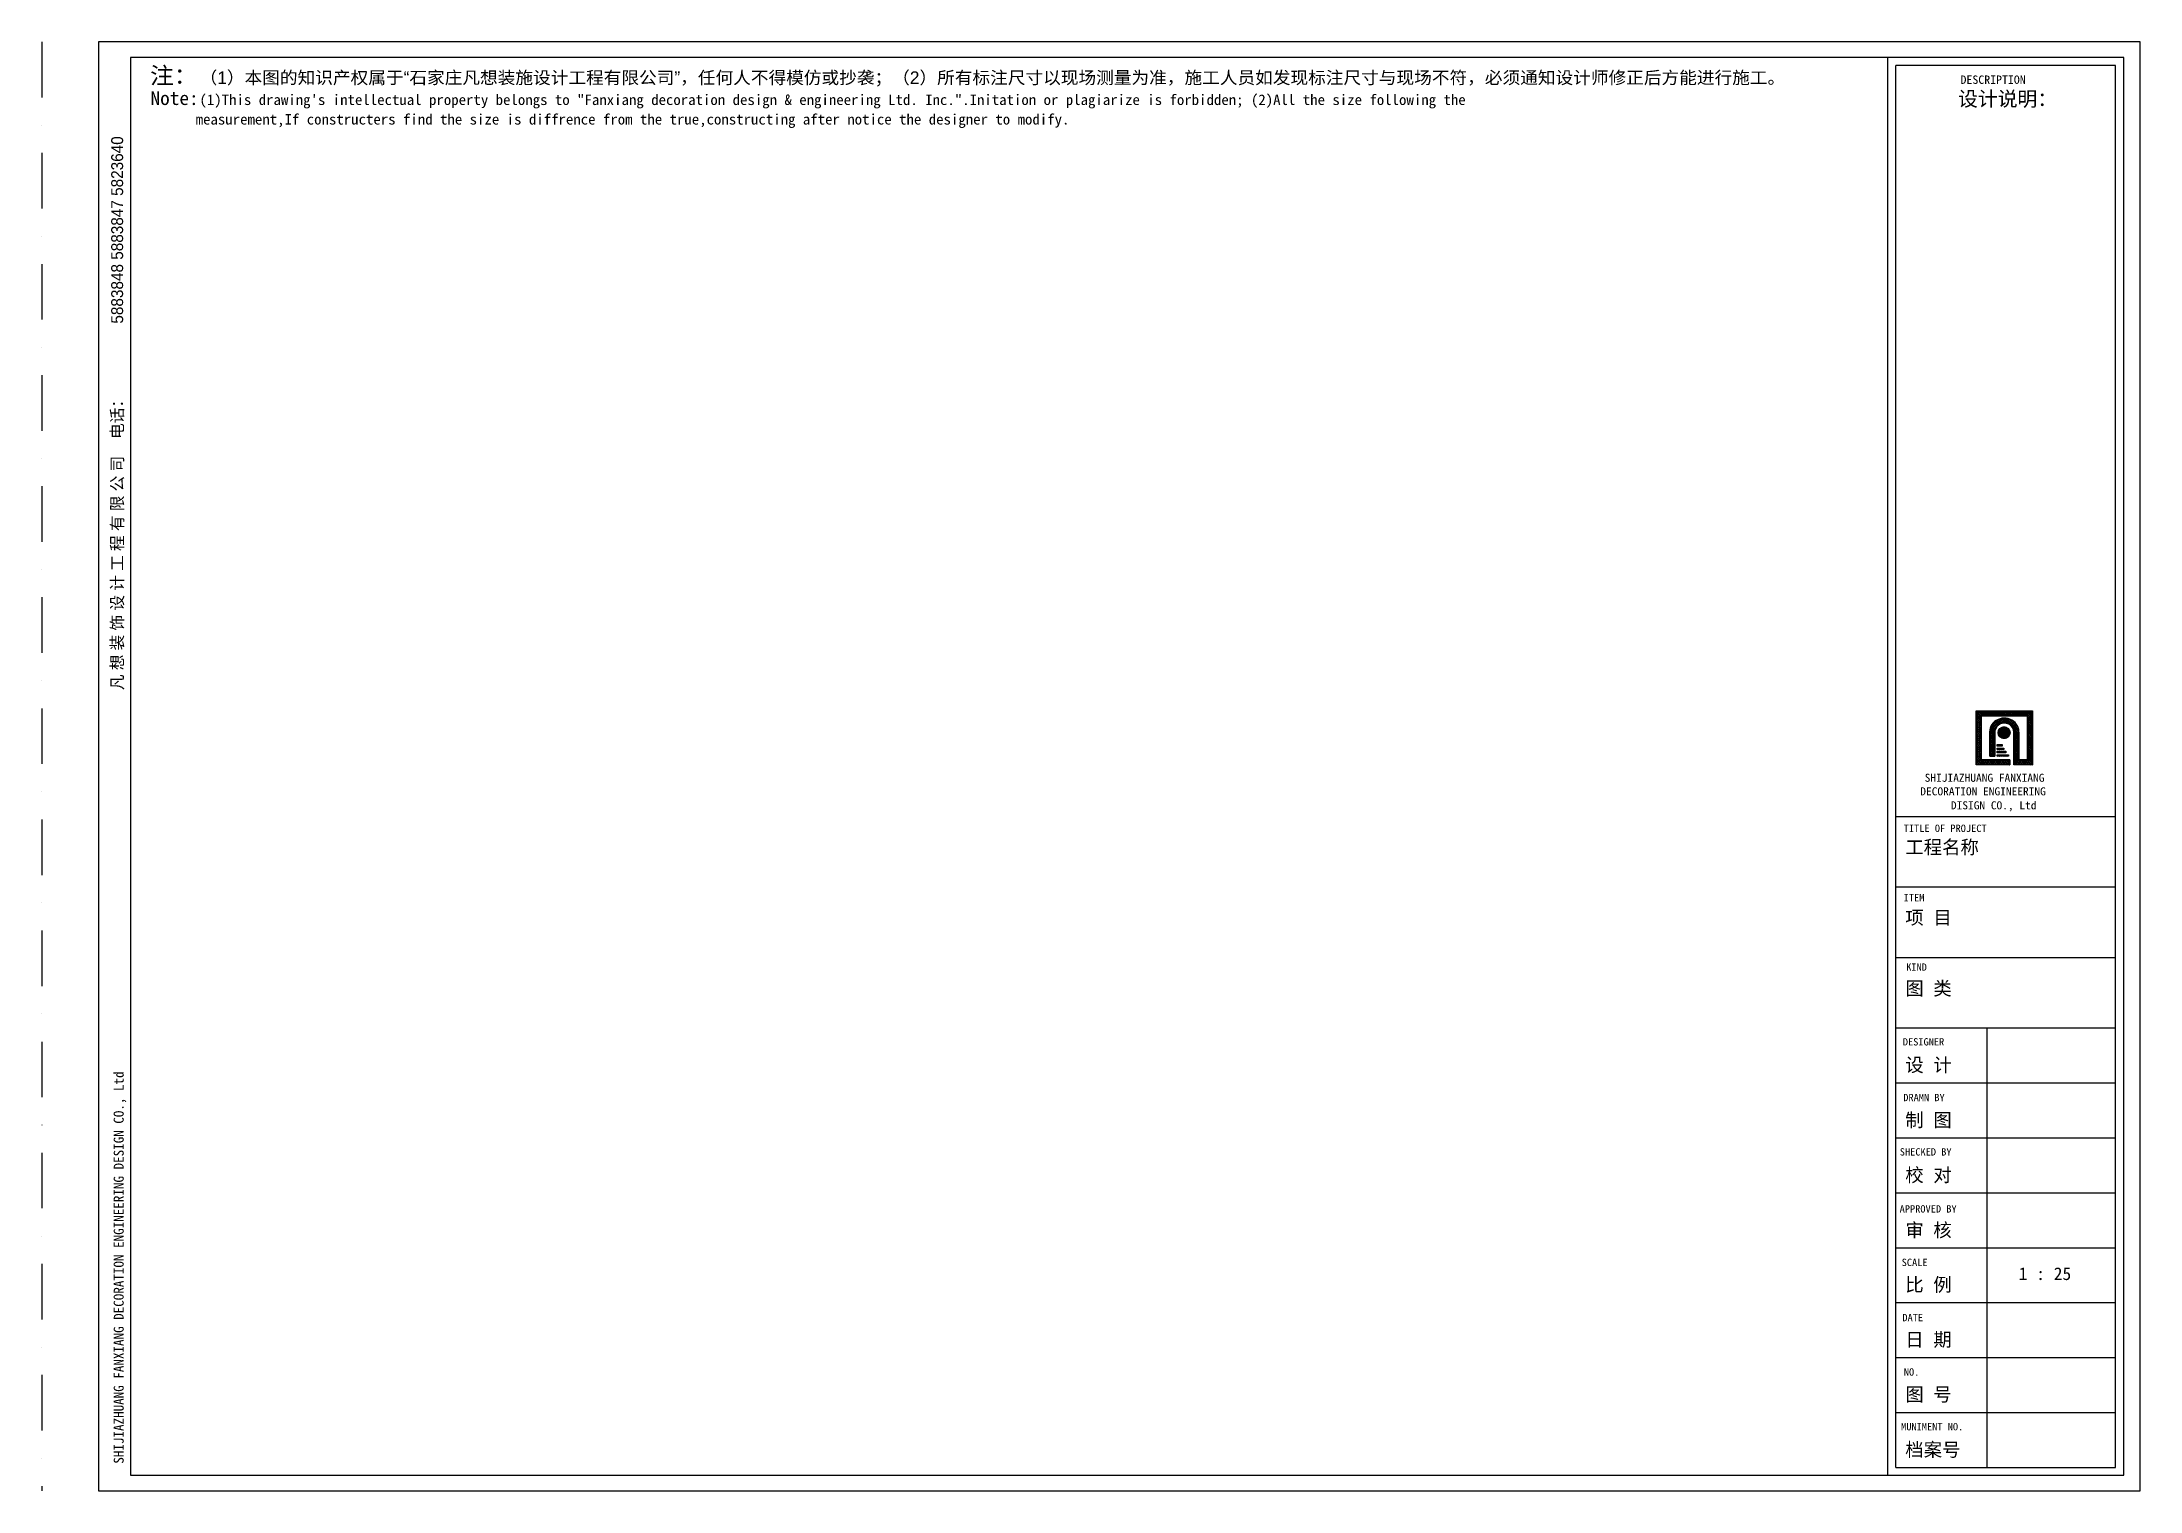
# Model space of a CAD drawing. Extents: x 18269 to 32667, y 2811 to 12751.
import ezdxf

# ---------------------------------------------------------------- set-up
doc = ezdxf.new("R2010")
doc.units = 0
doc.header["$MEASUREMENT"] = 0
doc.linetypes.add('DASHDOTX2', pattern=[50.8, 25.4, -12.7, 0, -12.7])
doc.layers.get('0').update_dxf_attribs({"linetype": 'CONTINUOUS'})
doc.layers.add('LAYER2', color=2, linetype='CONTINUOUS')
doc.styles.add('STYLE1', font='FZFSJW.TTF', dxfattribs={"height": 50})

# ---------------------------------------------------------------- blocks, each defined once
blk = doc.blocks.new('A$C697A0A4B')
h = blk.add_hatch()
h.set_pattern_fill('ANSI37', color=2, scale=3.851754, angle=180, style=0)
h.set_pattern_definition([(43.85716, (13808.412, -10374.5985), (-6.459314, 6.2066406), []), (136.14284, (13808.412, -10374.5985), (-6.459314, -6.2066406), [])])
edge = h.paths.add_edge_path()
edge.add_line((13531, 5205), (13531, 4981))
edge.add_line((13531, 4981), (13659, 4981))
edge.add_line((13659, 4981), (13659, 5351))
edge.add_line((13659, 5351), (13274, 5351))
edge.add_line((13274, 5351), (13274, 4981))
edge.add_line((13274, 4981), (13504, 4981))
edge.add_line((13504, 4981), (13504, 5015))
edge.add_line((13504, 5015), (13310, 5015))
edge.add_line((13310, 5015), (13310, 5317))
edge.add_line((13310, 5317), (13624, 5317))
edge.add_line((13624, 5317), (13624, 5015))
edge.add_line((13624, 5015), (13567, 5015))
edge.add_line((13567, 5015), (13567, 5205))
edge.add_ellipse((13466, 5205), major_axis=(100, 0), ratio=0.960882, start_angle=0, end_angle=180)
edge.add_line((13366, 5205), (13366, 5040))
edge.add_line((13366, 5040), (13402, 5040))
edge.add_line((13402, 5040), (13402, 5205))
edge.add_ellipse((13466, 5205), major_axis=(-64.8, 0), ratio=0.960882, start_angle=180, end_angle=360, ccw=False)
h = blk.add_hatch()
h.set_pattern_fill('ANSI37', color=2, scale=0.924421, angle=180, style=0)
h.set_pattern_definition([(43.857158, (13710.9812, -6015.1143), (-1.5502353, 1.48959376), []), (136.142842, (13710.9812, -6015.1143), (-1.5502353, -1.48959376), [])])
edge = h.paths.add_edge_path()
edge.add_ellipse((13465, 5202), major_axis=(-41.3, 0), ratio=0.960882, start_angle=180, end_angle=360)
edge.add_ellipse((13465, 5202), major_axis=(-41.3, 0), ratio=0.960882, start_angle=0, end_angle=180)
h = blk.add_hatch()
h.set_pattern_fill('ANSI37', color=2, scale=3.851754, angle=180, style=0)
h.set_pattern_definition([(43.85716, (13829.643, -8739.457), (-6.459314, 6.2066406), []), (136.14284, (13829.643, -8739.457), (-6.459314, -6.2066406), [])])
h.paths.add_polyline_path([(13452, 5110), (13452, 5120), (13418, 5120), (13418, 5110)])
h.paths.add_polyline_path([(13464, 5086), (13464, 5096), (13418, 5096), (13418, 5086)])
h.paths.add_polyline_path([(13477, 5064), (13477, 5074), (13418, 5074), (13418, 5064)])
h.paths.add_polyline_path([(13418, 5050), (13418, 5040), (13494, 5040), (13494, 5050)])
at = {"color": 5, "linetype": 'DASHDOTX2', "ltscale": 15}
blk.add_line((0, 9941), (0, 0), dxfattribs=at)
at = {"color": 5}
for p, q in [((389, 9941), (389, 0)), ((14398, 9941), (389, 9941)), ((14286, 9941), (11597, 9941)), ((14398, 0), (14398, 9941)), ((12723, 161), (12723, 9779)), ((14230, 9779), (12723, 9779)), ((14230, 161), (14230, 9779)), ((12723, 4628), (14230, 4628)), ((12723, 4144), (14230, 4144)), ((12723, 3659), (14230, 3659)), ((12723, 3176), (14230, 3176)), ((13349, 161), (13349, 3176)), ((12723, 2799), (14230, 2799)), ((12723, 2422), (14230, 2422)), ((12723, 2046), (14230, 2046)), ((12723, 1669), (14230, 1669)), ((12723, 1292), (14230, 1292)), ((12723, 915), (14230, 915)), ((12723, 538), (14230, 538)), ((12723, 161), (14230, 161)), ((389, 0), (14398, 0))]:
    blk.add_line(p, q, dxfattribs=at)
at = {"color": 1}
for p, q in [((607, 9833), (607, 108)), ((14286, 9833), (607, 9833)), ((14286, 108), (14286, 9833)), ((607, 108), (14286, 108))]:
    blk.add_line(p, q, dxfattribs=at)
at = {"color": 4}
blk.add_line((12667, 108), (12667, 9833), dxfattribs=at)
at = {"color": 2}
for p, q in [((13274, 5351), (13659, 5351)), ((13274, 4981), (13274, 5351)), ((13659, 5351), (13659, 4981)), ((13310, 5317), (13624, 5317)), ((13310, 5015), (13310, 5317)), ((13366, 5040), (13366, 5205)), ((13402, 5205), (13402, 5040)), ((13531, 4981), (13531, 5205)), ((13567, 5205), (13567, 5015)), ((13624, 5317), (13624, 5015)), ((13366, 5040), (13402, 5040)), ((13418, 5110), (13418, 5120)), ((13418, 5120), (13452, 5120)), ((13452, 5110), (13418, 5110)), ((13418, 5086), (13418, 5096)), ((13418, 5096), (13464, 5096)), ((13464, 5086), (13418, 5086)), ((13418, 5064), (13418, 5074)), ((13418, 5074), (13477, 5074)), ((13477, 5064), (13418, 5064)), ((13418, 5040), (13418, 5050)), ((13418, 5050), (13494, 5050)), ((13494, 5040), (13418, 5040)), ((13452, 5120), (13452, 5110)), ((13464, 5096), (13464, 5086)), ((13477, 5074), (13477, 5064)), ((13494, 5050), (13494, 5040)), ((13504, 4981), (13274, 4981)), ((13504, 5015), (13310, 5015)), ((13504, 5015), (13504, 4981)), ((13659, 4981), (13531, 4981)), ((13624, 5015), (13567, 5015))]:
    blk.add_line(p, q, dxfattribs=at)
blk.add_ellipse((13465, 5202), major_axis=(41.3, 0), ratio=0.960882, dxfattribs=at)
at = {"layer": 'LAYER2'}
for major_axis, start_param, end_param in [((-101, 0), 3.056851, 6.400666), ((65, 0), 0, 3.242904)]:
    blk.add_ellipse((13466, 5205), major_axis=major_axis, ratio=0.960882, start_param=start_param, end_param=end_param, dxfattribs=at)
at = {"color": 2, "style": 'STYLE1', "width": 1.04071}
for s, height, p in [('注：', 114.8, (742, 9653)), ('（1）本图的知识产权属于“石家庄凡想装施设计工程有限公司”，任何人不得模仿或抄袭；（2）所有标注尺寸以现场测量为准，施工人员如发现标注尺寸与现场不符，必须通知设计师修正后方能进行施工。', 85.41, (1082, 9653))]:
    blk.add_text(s, height=height, dxfattribs=at).set_placement(p)
at = {"color": 2, "width": 1.04071}
for s, height, p in [('DESCRIPTION', 57.42, (13166, 9653)), ('设计说明：', 100.5, (13149, 9500)), ('SHIJIAZHUANG FANXIANG ', 55.29, (12920, 4865)), ('DECORATION ENGINEERING', 55.29, (12890, 4772)), ('DISIGN CO., Ltd', 55.29, (13100, 4676)), ('工程名称', 93.3, (12787, 4370)), ('项 目', 93.3, (12787, 3887)), ('图 类', 93.3, (12787, 3401)), ('设 计', 93.3, (12787, 2876)), ('制 图', 93.3, (12787, 2498)), ('校 对', 93.3, (12787, 2121)), ('审 核', 93.3, (12787, 1743)), ('比 例', 93.3, (12787, 1369)), ('日 期', 93.3, (12787, 992)), ('图 号', 93.3, (12787, 616)), ('档案号', 93.3, (12787, 237))]:
    blk.add_text(s, height=height, dxfattribs=at).set_placement(p)
at = {"color": 5, "width": 1.04071}
for s, height, p in [('Note:', 93.3, (745, 9508)), ('(1)This drawing\'s intellectual property belongs to "Fanxiang decoration design & engineering Ltd. Inc.".Initation or plagiarize is forbidden; (2)All the size following the ', 71.774, (1081, 9508)), ('      measurement,If constructers find the size is diffrence from the true,constructing after notice the designer to modify.', 71.774, (750, 9374)), ('TITLE OF PROJECT', 50.24, (12776, 4521)), ('ITEM', 50.2, (12776, 4045)), ('KIND', 50.2, (12793, 3569)), ('DESIGNER', 50.2, (12770, 3056)), ('DRAMN BY', 50.2, (12773, 2674)), ('SHECKED BY', 50.2, (12749, 2301)), ('APPROVED BY', 50.24, (12748, 1910)), ('SCALE', 50.2, (12762, 1543)), ('DATE', 50.2, (12767, 1164)), ('NO.', 50.2, (12777, 791)), ('MUNIMENT NO.', 50.24, (12758, 416))]:
    blk.add_text(s, height=height, dxfattribs=at).set_placement(p)
at = {"color": 2, "style": 'STYLE1', "width": 0.960882}
for s, p in [('5883848 5883847 5823640', (557, 8008)), ('凡 想 装 饰 设 计 工 程 有 限 公 司    电话：', (557, 5494))]:
    blk.add_text(s, height=81.76, rotation=90, dxfattribs=at).set_placement(p)
at = {"color": 2, "width": 0.960882}
blk.add_text('SHIJIAZHUANG FANXIANG DECORATION ENGINEERING DESIGN CO., Ltd', height=68.62, rotation=90, dxfattribs=at).set_placement((561, 187))

msp = doc.modelspace()

# ---------------------------------------------------------------- block references
msp.add_blockref('A$C697A0A4B', (18269, 2811))

# ---------------------------------------------------------------- texts
at = {"color": 4, "width": 1.02}
msp.add_text('1 : 25', height=86.6, dxfattribs=at).set_placement((31834, 4258))

doc.saveas('drawing.dxf')
